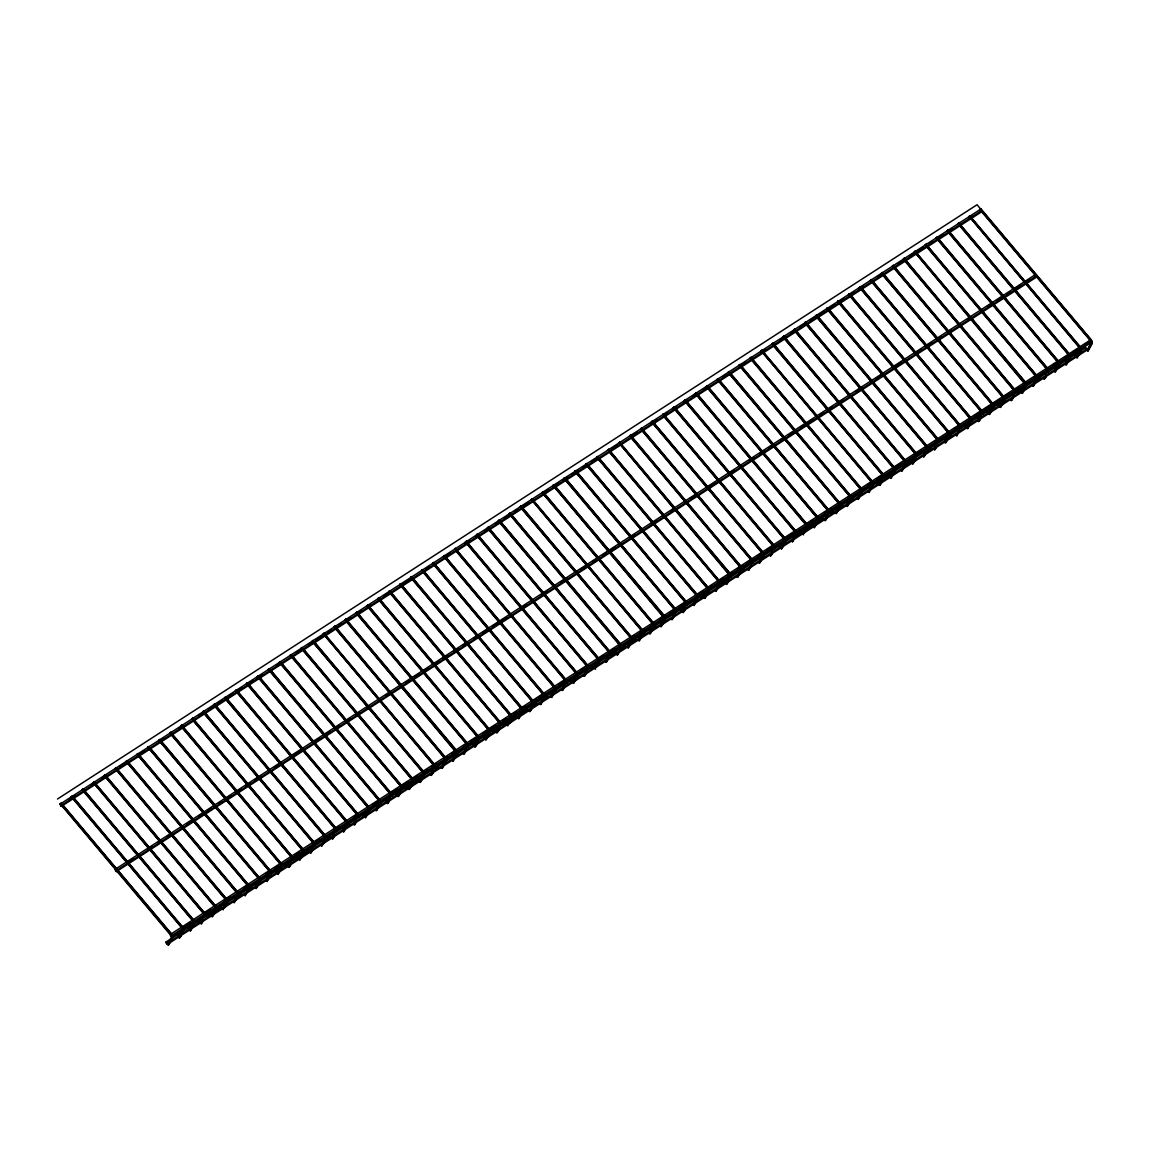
<?xml version="1.0" encoding="UTF-8"?>
<svg xmlns="http://www.w3.org/2000/svg" width="1150" height="1150" viewBox="0 0 1150 1150"><rect width="100%" height="100%" fill="white"/><g stroke="black" fill="none" stroke-linecap="round" stroke-linejoin="round"><path stroke-width="1.5" d="M170.171 939.694L171.781 936.732L1091.321 342.441L1087.052 350.232L1088.173 350.894L1085.528 347.774L1087.296 349.859L167.742 944.136L166.506 943.747L165.988 942.051L1085.528 347.774M167.67 944.984C169.222 944.969 167.986 943.302 171.738 937.523L171.781 935.956M168.691 944.322L170.329 941.333M168.619 945.171L171.091 940.657M181.111 932.621L182.721 928.884M179.644 937.25C176.755 938.199 182.016 938.156 181.269 934.26M179.572 938.098L181.211 935.079M189.635 929.991C190.728 933.469 189.132 924.758 193.674 922.573L193.674 921.811M192.007 926.354L193.631 923.364M190.598 930.178L194.652 921.624M190.512 931.026L192.165 928.007M200.589 922.904C201.667 926.397 200.086 917.686 204.628 915.501M201.537 923.105L203.162 920.115M201.466 923.953L203.104 920.934M213.153 912.87L215.568 908.428M213.9 912.209L215.568 907.666M212.491 916.018C209.717 918.749 217.034 911.72 216.559 908.557M212.405 916.881L214.058 913.862M224.092 905.798L226.521 901.356M224.854 905.136L226.478 902.146L225.989 899.659L116.538 769.839M223.359 909.808C220.699 908.974 226.622 908.644 227.47 902.261L227.499 900.407M235.851 897.244L237.461 894.283M233.349 902.534C234.902 902.52 233.68 900.852 237.432 895.074L237.417 893.996M234.384 901.873L236.009 898.883M234.298 902.721L236.771 898.208M246.79 890.172L248.4 886.434M245.252 895.649L245.324 894.801L244.145 895.002L245.252 895.649L247.71 891.135M257.744 883.099L259.354 880.138M255.243 888.389C256.795 888.375 255.573 886.708 259.325 880.914L259.354 879.362M256.277 887.728L260.346 879.175M256.206 888.576L257.844 885.557M266.268 880.454C267.346 883.947 265.765 875.236 270.308 873.051M266.196 881.317L269.445 875.337M267.217 880.656L268.856 877.666M267.145 881.504L268.784 878.485M278.832 870.421L281.247 865.217M279.579 869.759L281.218 866.769M278.171 873.569C275.396 876.3 282.713 869.271 282.239 866.108L281.506 863.736L170.789 732.306L169.812 733.226L170.818 732.435M278.099 874.431L280.557 869.903M289.771 863.348L292.201 858.144M289.11 866.496C286.221 867.459 291.482 867.416 290.749 863.506M289.038 867.359L291.511 862.831M301.53 854.795L303.14 851.834M301.473 855.6L303.14 851.072M302.507 854.939L304.132 850.885M299.992 860.272C297.332 859.452 303.255 859.122 304.089 852.739L304.089 851.359M310.054 852.164C311.132 855.643 309.551 846.932 314.094 844.761M310.802 851.518L314.094 843.985M311.003 852.351L312.642 849.361M310.931 853.199L313.404 848.686M323.423 840.65L325.048 837.689M323.366 841.455L325.033 836.913M321.957 845.279C319.183 848.01 326.499 840.981 326.025 837.804M321.885 846.127L325.162 840.104M331.947 838.019C333.026 841.498 331.444 832.787 335.987 830.602L335.987 829.84M332.896 838.206L334.535 835.216M332.824 839.054L334.478 836.036M342.901 830.932C343.979 834.426 342.384 825.714 346.941 823.529M343.85 831.119L347.918 823.659M343.778 831.982L346.236 827.454M353.841 823.86C354.933 827.353 353.338 818.628 357.88 816.457M353.769 824.708L355.393 821.732M354.789 824.047L356.428 821.057M354.717 824.909L356.371 821.891M364.794 816.788C365.873 820.281 364.277 811.555 368.834 809.384L368.819 808.622M367.166 813.165L368.791 810.175M365.671 817.822L368.129 813.309M377.358 806.754L379.773 802.312L379.256 800.616L269.804 670.781M375.662 810.563C377.214 810.549 375.978 808.881 379.73 803.102L379.73 802.024M376.697 809.902L378.321 806.912M376.611 810.75L379.083 806.236M389.103 798.201L390.713 794.463M389.059 799.006L390.684 796.016M387.636 802.829C384.747 803.778 390.008 803.735 389.261 799.839M387.564 803.678L390.022 799.164M400.056 791.114L401.666 788.152M397.555 796.418C399.107 796.404 397.871 794.736 401.623 788.943L401.666 787.391M398.59 795.757L402.644 787.204M398.504 796.605L400.157 793.586M410.191 785.522L412.62 781.08M409.529 788.684C406.755 791.401 414.072 784.372 413.598 781.209M409.457 789.533L411.096 786.514M419.52 781.411C420.613 784.904 419.017 776.193 423.559 774.008M421.892 777.788L423.559 773.246M420.483 781.598L424.551 774.137M420.397 782.46L422.05 779.441M432.084 771.377L434.513 766.935M431.423 774.525C428.533 775.488 433.794 775.445 433.047 771.535M431.351 775.387L433.809 770.859M443.842 762.824L445.452 759.863M441.341 768.114C442.894 768.099 441.672 766.432 445.424 760.653L445.409 759.575M442.376 767.452L444.001 764.462M442.304 768.301L444.762 763.787M452.367 760.193C453.445 763.672 451.864 754.961 456.406 752.79L346.423 621.259M454.739 756.556L456.363 753.566M453.244 761.228L455.716 756.714M465.736 748.679L467.346 745.703M463.234 753.969C464.787 753.954 463.565 752.287 467.317 746.494L467.346 744.941M464.269 753.307L465.894 750.318M464.198 754.156L466.656 749.642M476.689 741.592L478.299 737.869M475.209 746.235C472.319 747.184 477.581 747.141 476.848 743.245M475.137 747.083L476.776 744.064M485.214 738.961C486.292 742.454 484.696 733.743 489.239 731.558L489.239 730.796M487.571 735.339L489.21 732.349M486.162 739.148L490.231 731.688L489.497 729.316L379.96 599.38M486.091 740.011L487.729 736.992M496.958 730.408L500.192 724.486M497.102 732.076C494.213 733.039 499.474 732.996 498.741 729.086M497.03 732.938L501.127 724.011M509.522 720.374L511.132 717.413M509.464 721.179L511.132 716.651M510.499 720.518L512.124 717.528M507.984 725.851C505.324 725.032 511.247 724.701 512.081 718.319L512.124 716.464M518.046 717.744C519.124 721.223 517.543 712.511 522.086 710.341M520.418 714.107L522.043 711.117L521.568 708.644L412.103 578.809M518.923 718.779L523.034 711.246L523.063 709.392M531.415 706.229L533.039 703.268M531.357 707.034L533.025 702.492M529.949 710.858C527.059 711.807 532.321 711.764 531.573 707.868M529.877 711.706L532.335 707.192M542.369 699.143L543.979 695.419M539.867 704.447C541.679 702.851 539.709 706.201 543.131 698.467M540.816 704.634L542.469 701.615M550.893 696.512C551.971 700.005 550.376 691.294 554.933 689.109M553.265 692.889L554.918 688.347M551.842 696.699L555.91 689.238M551.77 697.561L554.228 693.033M562.637 687.959L565.872 682.036M561.761 690.288C563.629 688.261 560.97 693.163 563.385 687.312M562.781 689.626L564.42 686.636M562.709 690.489L564.363 687.47M574.396 679.406L576.811 674.202M575.158 678.744L576.783 675.754M573.735 682.554C570.961 685.285 578.277 678.256 577.803 675.093L577.084 672.707L466.354 541.276L465.376 542.211L466.382 541.42M573.663 683.402L576.121 678.888M585.35 672.333L587.765 667.891M583.654 676.143C585.206 676.128 583.97 674.461 587.722 668.682L587.722 667.604M584.602 676.329L587.075 671.816M597.094 663.78L598.704 660.043M597.051 664.585L598.676 661.595M598.072 663.924L599.696 659.856M595.556 669.257C593.846 668.035 595.369 669.918 598.848 663.234M605.619 661.149C606.711 664.628 605.116 655.917 609.658 653.732M605.547 661.997L609.658 652.97M606.582 661.336L608.206 658.346M606.496 662.184L608.968 657.656M618.988 649.621L620.598 645.898M617.521 654.264C614.747 656.981 622.064 649.951 621.589 646.789L621.589 645.711M617.449 655.112L619.088 652.093M627.512 646.99C628.604 650.483 627.009 641.758 631.551 639.587M629.884 643.367L631.551 638.825M628.475 647.177L630.099 644.201M628.389 648.039L630.042 645.021M638.466 639.918C639.544 643.411 637.962 634.685 642.505 632.514L642.491 631.753M639.414 640.104L643.482 632.644M639.342 640.952L641.801 636.439M649.405 632.845C650.497 636.324 648.902 627.613 653.444 625.442M649.333 633.693L653.444 624.666M650.368 633.032L651.992 630.042M650.296 633.88L652.754 629.366M660.359 625.773C661.437 629.251 659.856 620.54 664.398 618.369L554.415 486.838M662.731 622.136L664.355 619.146M661.236 626.808L664.527 620.784M672.923 615.739L675.337 610.521M671.226 619.548C672.779 619.534 671.557 617.866 675.309 612.073L675.294 611.009M672.261 618.887L673.886 615.897M672.189 619.735L674.648 615.221M684.681 607.171L686.291 603.448M684.624 607.991L686.248 603.923M683.201 611.814C680.311 612.763 685.572 612.72 684.839 608.824M683.129 612.663L684.768 609.644M693.206 604.541C694.284 608.034 692.688 599.322 697.231 597.137L697.231 596.376M695.563 600.918L697.202 597.928M694.154 604.727L698.223 597.267L697.489 594.895L587.952 464.959M694.082 605.59L695.721 602.571M704.145 597.468C705.223 600.961 703.642 592.236 708.184 590.065M705.094 597.655L709.176 590.194M705.022 598.518L707.494 593.989M716.709 587.434L719.138 582.992M717.456 586.759L719.124 582.231M716.048 590.582C713.273 593.314 720.59 586.284 720.116 583.107M715.976 591.431L717.614 588.426M726.038 583.323C727.116 586.802 725.535 578.091 730.077 575.92L620.094 444.389M728.41 579.686L730.034 576.696M726.915 584.358L729.387 579.844M739.407 571.809L741.031 568.848M736.92 577.099C738.458 577.084 737.236 575.417 740.988 569.624L740.974 568.56M737.941 576.438L739.565 573.447M737.869 577.286L740.327 572.772M750.361 564.722L751.971 560.999M748.808 570.213L748.88 569.365L747.701 569.552L748.808 570.213L751.281 565.685M761.3 557.649L762.924 554.688M758.813 562.954C760.366 562.939 759.129 561.272 762.881 555.479L762.91 553.926M759.834 562.278L763.902 554.817M759.762 563.141L761.401 560.122M771.449 552.058L773.864 546.854M770.788 555.206C767.884 556.169 773.159 556.126 772.412 552.216M770.701 556.068L772.354 553.049M782.388 544.985L784.803 539.781M783.15 544.324L784.76 540.256M781.727 548.133C778.952 550.864 786.269 543.835 785.795 540.673L785.076 538.286L675.524 408.365M781.655 548.981L783.294 545.977M793.342 537.913L795.757 533.471M792.681 541.061C789.906 543.792 797.223 536.762 796.749 533.586L796.734 532.522M792.594 541.909L796.706 532.996M805.086 529.359L806.711 526.398M805.043 530.164L806.667 526.111M806.064 529.503L807.688 526.513M803.548 534.836C801.837 533.614 803.361 535.497 806.84 528.813M813.611 526.729C814.703 530.207 813.107 521.496 817.65 519.311M814.488 527.764L816.96 523.236M826.979 515.2L828.604 512.239M824.492 520.504C826.045 520.49 824.809 518.822 828.561 513.029L828.589 511.477M825.513 519.843L829.581 511.29M825.441 520.691L827.08 517.673M835.504 512.569C836.596 516.062 835.001 507.337 839.543 505.166M835.432 513.432L838.695 507.452M836.467 512.756L838.091 509.781M836.395 513.619L838.034 510.6M846.458 505.497C847.536 508.99 845.954 500.264 850.497 498.094M848.829 501.874L850.482 497.332M847.406 505.684L851.489 498.223M847.334 506.532L849.792 502.018M857.411 498.424C858.489 501.903 856.894 493.192 861.436 491.021M857.325 499.272L858.964 496.283M858.36 498.611L859.984 495.621M858.288 499.459L859.927 496.455M869.961 488.391L872.39 483.173M870.723 487.715L872.347 484.725M871.743 487.054L873.367 483M869.227 492.387L869.299 491.539L868.121 491.74L869.227 492.387L871.7 487.873M880.914 481.318L883.329 476.862L882.812 475.18L773.361 345.345M879.218 485.128C880.771 485.113 879.549 483.446 883.301 477.652L883.286 476.589M880.181 485.314L882.639 480.801M892.673 472.751L894.283 469.789M892.616 473.57L894.283 469.027M891.193 477.394C888.432 480.111 895.735 473.096 895.275 469.919L895.261 468.841M891.121 478.242L894.413 472.219M903.613 465.678L905.223 462.717M901.111 470.982C902.664 470.968 901.442 469.301 905.194 463.507L905.223 461.955M902.146 470.307L906.214 462.846M902.074 471.169L903.713 468.151M912.137 463.048C913.215 466.541 911.634 457.815 916.176 455.644M913.086 463.234L917.154 454.696M913.014 464.097L915.486 459.569M923.091 455.975C924.169 459.454 922.573 450.743 927.13 448.572M925.448 452.338L927.116 447.796M924.039 456.162L928.107 448.687M923.967 457.01L925.606 454.006M934.03 448.902C935.108 452.381 933.527 443.67 938.069 441.499L938.069 440.723M934.979 449.089L936.617 446.099M934.907 449.938L937.379 445.424M944.984 441.83C946.062 445.309 944.466 436.598 949.023 434.427M944.912 442.678L948.966 434.139M945.932 442.017L947.557 439.027M945.861 442.865L948.319 438.351M958.352 430.301L959.962 427.34L959.445 425.658L849.994 295.823M958.295 431.121L959.919 428.131M956.8 435.793L956.872 434.944L955.693 435.131L956.8 435.793L959.273 431.264M969.292 423.229L970.902 419.506M966.805 428.533C968.357 428.519 967.121 426.851 970.873 421.058L970.859 419.98M967.826 427.857L969.45 424.882M967.754 428.72L970.212 424.192M980.246 416.156L981.856 412.433M980.188 416.976L981.812 412.908M978.779 420.785C975.876 421.748 981.151 421.705 980.404 417.795M978.693 421.647L980.346 418.629M988.77 413.526C989.848 417.019 988.267 408.293 992.809 406.122L992.795 405.361M991.142 409.889L992.766 406.913M989.719 413.713L993.787 406.252L993.068 403.866L883.516 273.944M989.647 414.561L991.286 411.556M1001.334 403.492L1003.749 399.05M1000.673 406.64C997.898 409.371 1005.215 402.342 1004.741 399.165M1000.586 407.488L1004.697 399.956L1004.726 398.101M1013.078 394.939L1014.702 391.978M1013.035 395.744L1014.688 391.201M1011.54 400.416C1009.614 396.664 1010.951 404.8 1013.179 397.397M1021.602 392.308C1022.695 395.787 1021.099 387.076 1025.642 384.891L915.673 253.374M1023.974 388.671L1025.613 385.681M1022.479 393.343L1024.952 388.815M1034.971 380.779L1036.596 377.818M1032.484 386.084C1034.037 386.069 1032.801 384.402 1036.553 378.609L1036.581 377.056M1033.505 385.423L1035.144 382.433M1033.433 386.271L1035.891 381.743M1045.925 373.707L1047.535 369.984M1044.459 378.336C1041.555 379.299 1046.831 379.256 1046.083 375.346M1044.387 379.198L1046.026 376.179M1054.449 371.076C1055.527 374.569 1053.946 365.844 1058.489 363.673L1058.489 362.911M1056.821 367.454L1058.446 364.464M1055.398 371.263L1059.481 363.803M1055.326 372.111L1056.965 369.107M1065.403 364.004C1066.481 367.482 1064.886 358.771 1069.428 356.601L1069.428 355.824M1066.352 364.191L1067.976 361.201M1066.28 365.039L1067.919 362.034M1077.953 353.97L1080.382 348.752M1078.714 353.294L1080.339 349.241M1077.291 357.118C1074.531 359.849 1081.834 352.82 1081.374 349.643L1080.641 347.271L969.924 215.841L969.191 216.315L1079.606 347.933M1077.219 357.966L1081.316 349.054M1087.21 350.707L1091.293 343.232L1090.085 340.213L170.028 934.648L171.781 936.732M1088.245 350.046L1092.313 342.571L1091.58 340.199L980.864 208.768L979.886 209.702L980.893 208.897M1088.173 350.894L1092.27 343.361L1091.336 340.314L977.04 204.743L57.5 799.02M60.318 803.85L61.324 803.045L60.346 803.979L171.738 936.445M72.292 796.102L71.286 796.907L72.263 795.973L182.994 927.403M82.211 789.691L83.217 788.9L82.239 789.834L192.912 920.992M105.139 774.884L104.132 775.675L105.11 774.755L215.826 906.186L216.516 909.348M116.078 767.812L115.072 768.602L116.049 767.668L226.78 899.113M127.032 760.739L126.026 761.53L127.003 760.596L237.719 892.026M137.971 753.652L136.965 754.458L137.942 753.523L248.673 884.954M147.89 747.241L148.896 746.451L147.919 747.385L258.592 878.542M181.757 725.363L180.766 726.153L181.743 725.233L292.459 856.664M192.711 718.29L191.705 719.081L192.682 718.146L303.399 849.577M214.604 704.131L213.598 704.936L214.576 704.001L325.292 835.432M235.477 690.647L236.469 689.856L235.491 690.791L345.014 820.583M247.437 682.913L246.445 683.704L247.423 682.784L358.139 814.214L358.829 817.363M258.391 675.841L257.384 676.631L258.362 675.697L369.092 807.128M280.284 661.681L279.277 662.486L280.255 661.552L390.986 792.982M290.202 655.27L291.209 654.479L290.231 655.414L400.904 786.571M301.156 648.197L302.148 647.407L301.171 648.341L411.844 779.499M433.737 765.354L323.322 633.722L324.041 633.247L434.772 764.693L435.462 767.841M324.07 633.391L323.064 634.182M335.024 626.319L334.018 627.109L334.995 626.175L445.711 757.606M345.963 619.232L344.971 620.037L345.949 619.102L456.665 750.533M355.882 612.821L356.888 612.03L355.911 612.964L466.584 744.122L463.709 746.034M367.856 605.087L366.864 605.892L367.842 604.957L478.558 736.388M377.775 598.676L378.781 597.885L377.804 598.805L488.477 729.977M389.749 590.942L388.757 591.732L389.735 590.812L500.451 722.243M400.703 583.869L399.697 584.66L400.674 583.726L511.391 715.156M411.643 576.797L410.651 577.587L411.628 576.653L522.344 708.084M422.596 569.71L421.59 570.515L422.567 569.581L533.284 701.011M433.536 562.637L432.544 563.442L433.521 562.508L544.238 693.939L544.928 697.101M443.469 556.226L444.461 555.436L443.483 556.356L554.156 687.527M477.336 534.348L476.33 535.138L477.308 534.204L588.024 665.634M488.276 527.261L487.269 528.066L488.247 527.131L598.977 658.562M509.148 513.777L510.14 512.986L509.162 513.921L620.569 646.372M640.579 629.567L531.314 499.301L532.033 498.827L642.764 630.272L643.454 633.42M532.062 498.971L531.056 499.761M543.016 491.898L542.009 492.689L542.987 491.754L653.703 623.185M553.955 484.811L552.963 485.616L553.941 484.682L664.657 616.113M575.848 470.666L574.856 471.471L575.834 470.537L686.55 601.967M585.767 464.255L586.773 463.464L585.796 464.384L696.469 595.556M596.721 457.183L597.727 456.392L596.749 457.312L706.258 587.118M608.695 449.449L607.689 450.239L608.666 449.305L719.383 580.736L720.072 583.898M729.316 574.324L618.887 442.707L619.62 442.232L730.336 573.663M619.634 442.376L618.643 443.167M630.588 435.289L629.582 436.094L630.559 435.16L741.276 566.591M641.527 428.217L640.536 429.022L641.513 428.088L752.229 559.518M651.461 421.806L652.452 421.015L651.475 421.935L762.148 553.107L757.663 556.054M673.354 407.661L674.346 406.856L673.368 407.79L784.041 538.962M685.328 399.927L684.322 400.717L685.299 399.783L796.016 531.214M696.268 392.84L695.261 393.645L696.239 392.711L806.969 524.141M707.221 385.768L706.215 386.573L707.192 385.638L817.909 517.069M717.14 379.356L718.132 378.566L717.154 379.5L827.827 510.658M739.033 365.211L740.039 364.406L739.062 365.341L849.721 496.512M751.008 357.478L750.001 358.268L750.979 357.334L861.695 488.764L862.385 491.927M871.614 482.353L761.199 350.736L761.932 350.261L872.649 481.692M761.947 350.391L760.955 351.196M783.84 336.246L782.848 337.051L783.826 336.116L894.542 467.547M793.759 329.834L794.765 329.044L793.788 329.964L904.461 461.136M804.712 322.762L805.719 321.971L804.741 322.891L915.4 454.063M827.626 307.941L826.634 308.746L827.612 307.812L938.328 439.243L939.018 442.405M838.58 300.869L837.574 301.674L838.551 300.739L949.268 432.17M849.519 293.796L848.527 294.601L849.505 293.667L960.221 425.098M859.452 287.385L860.444 286.594L859.467 287.514L970.14 418.686M870.392 280.312L871.398 279.522L870.421 280.442L981.094 411.614M893.32 265.506L892.314 266.297L893.291 265.363L1004.008 396.793M904.259 258.419L903.253 259.224L904.231 258.29L1014.961 389.721M1024.88 383.309L914.451 251.692L915.184 251.217L1025.901 382.648M915.213 251.347L914.207 252.152M937.106 237.202L936.1 237.993L937.077 237.072L1047.794 368.503M947.025 230.791L948.031 229.986L947.054 230.92L1057.712 362.092M969.939 215.97L968.947 216.775M159.174 740.169L159.85 739.378L158.873 740.312L269.79 871.355M203.32 711.217L202.659 712.008L203.636 711.074L258.707 776.911M224.854 697.719L225.544 697.058L224.552 697.863L335.469 828.92M268.999 668.768L268.338 669.559L269.316 668.624L379.787 800.17M312.441 641.125L313.102 640.334L312.124 641.254L423.042 772.311L427.527 769.422M498.884 520.202L498.223 520.993L499.201 520.059L608.523 650.224M520.433 506.704L521.094 505.914L520.116 506.834L631.034 637.891L634.053 635.95M564.564 477.753L563.902 478.544L564.88 477.609L675.352 609.155M728.424 372.284L729.086 371.493L728.108 372.413L839.026 503.47M772.556 343.332L771.894 344.123L772.872 343.189L827.957 409.026M815.997 315.675L816.658 314.884L815.681 315.819L926.598 446.876M881.676 273.24L882.337 272.435L881.36 273.369L992.277 404.426M60.044 804.195L979.584 209.904L980.821 210.292L981.338 211.988L61.281 806.423L60.044 804.195L61.281 804.583M68.813 799.71L74.836 795.814M91.425 785.091L94.444 783.15M101.976 778.277L104.995 776.322M120.06 766.576L124.588 763.658M139.667 753.911L144.181 750.993M159.261 741.247L163.774 738.329M178.854 728.582L183.382 725.664M198.447 715.918L202.975 713M208.998 709.104L213.526 706.186M218.054 703.254L222.568 700.336M228.606 696.44L233.119 693.522M237.647 690.589L242.176 687.671M248.199 683.776L252.727 680.843M257.241 677.925L261.769 675.007M276.834 665.261L281.362 662.342M296.441 652.596L300.955 649.678M308.502 644.805L311.506 642.85M316.034 639.932L322.058 636.036M328.095 632.141L331.114 630.186M338.646 625.312L341.665 623.372M347.688 619.476L350.707 617.521M358.239 612.648L361.258 610.707M367.281 606.812L370.3 604.857M383.87 596.088L389.893 592.192M403.463 583.424L409.501 579.528M426.075 568.819L429.094 566.864M445.668 556.154L450.196 553.222M465.276 543.49L469.789 540.558M475.827 536.662L478.831 534.721M484.869 530.811L489.397 527.893M495.42 523.997L498.439 522.057M504.462 518.147L508.99 515.229M515.013 511.333L518.032 509.378M524.055 505.482L528.583 502.564M543.663 492.818L548.176 489.9M552.704 486.982L558.727 483.086M563.256 480.154L567.784 477.236M572.298 474.317L578.335 470.422M582.849 467.489L587.377 464.571M591.891 461.653L597.928 457.757M611.498 448.989L617.521 445.079M631.091 436.324L637.114 432.414M650.684 423.646L656.722 419.75M664.254 414.891L667.273 412.936M673.296 409.041L676.315 407.086M683.848 402.213L686.866 400.272M692.889 396.376L695.908 394.421M703.455 389.548L706.459 387.607M723.048 376.884L726.067 374.943M741.132 365.197L745.66 362.279M760.725 352.533L765.253 349.614M780.333 339.868L784.846 336.95M790.884 333.054L795.398 330.122M799.926 327.204L804.454 324.286M810.477 320.39L815.005 317.457M819.519 314.539L824.047 311.621M830.07 307.726L834.598 304.793M839.112 301.875L843.64 298.957M849.678 295.047L854.191 292.129M858.719 289.211L863.233 286.293M878.312 276.546L882.841 273.614M897.906 263.882L903.943 259.986M909.966 256.091L912.985 254.136M917.513 251.217L923.536 247.322M929.559 243.426L932.578 241.471M940.125 236.598L943.129 234.658M949.167 230.762L952.171 228.807M968.76 218.083L971.779 216.143M60.562 805.877L980.102 211.6L981.338 211.988M115.029 869.414L1034.583 275.137L1035.819 275.526L1036.337 277.222L116.279 871.657L115.029 869.414L116.265 869.803M128.326 862.011L132.854 859.093M147.919 849.347L152.447 846.429M158.47 842.533L161.489 840.578M167.526 836.682L172.04 833.764M187.119 824.018L191.647 821.1M199.18 816.227L202.199 814.272M206.713 811.354L211.241 808.436M218.773 803.562L221.792 801.607M226.306 798.689L230.834 795.771M238.366 790.898L241.385 788.943M245.913 786.025L250.427 783.092M254.955 780.174L260.978 776.279M274.548 767.51L280.586 763.614M294.141 754.846L300.179 750.95M313.749 742.181L319.772 738.286M327.304 733.413L330.323 731.472M336.361 727.562L339.365 725.621M346.912 720.748L349.916 718.793M355.954 714.898L358.973 712.957M366.505 708.084L369.524 706.129M386.098 695.419L389.117 693.464M405.706 682.755L408.71 680.8M414.747 676.904L419.261 673.986M423.789 671.068L428.303 668.136M434.341 664.24L438.869 661.322M443.382 658.404L447.911 655.471M453.934 651.576L458.462 648.658M462.976 645.739L467.504 642.807M473.527 638.911L478.055 635.993M482.583 633.075L487.097 630.143M493.134 626.247L497.648 623.329M502.176 620.396L506.704 617.478M521.769 607.732L526.298 604.814M541.363 595.067L547.4 591.172M560.97 582.403L566.993 578.508M580.563 569.739L586.586 565.843M592.624 561.947L595.643 560.007M603.175 555.134L606.194 553.179M612.217 549.283L615.236 547.342M631.81 536.619L634.829 534.664M651.418 523.954L655.931 521.036M671.011 511.29L675.539 508.372M690.604 498.626L695.132 495.707M710.197 485.961L714.725 483.043M729.804 473.297L734.318 470.364M749.398 460.632L753.926 457.7M759.949 453.804L764.477 450.886M768.991 447.968L773.519 445.036M781.051 440.177L784.07 438.222M788.584 435.304L793.112 432.371M800.644 427.498L803.663 425.558M808.191 422.639L812.705 419.707M820.252 414.834L823.256 412.893M827.784 409.975L832.312 407.043M839.845 402.169L842.864 400.229M856.419 391.46L862.457 387.564M876.027 378.796L882.05 374.9M895.62 366.131L901.643 362.236M915.213 353.467L921.251 349.571M928.783 344.698L931.802 342.743M937.825 338.848L940.844 336.907M948.376 332.034L951.395 330.079M967.984 319.369L970.988 317.414M987.577 306.705L990.596 304.75M996.619 300.854L1001.147 297.936M1007.17 294.041L1010.189 292.086M1016.212 288.19L1020.74 285.272M1025.254 282.339L1029.782 279.421M115.561 871.111L1035.101 276.834L1036.337 277.222M184.834 926.268L190.857 922.372M204.427 913.603L210.45 909.708M224.02 900.939L230.057 897.043M243.613 888.274L249.651 884.379M266.225 873.655L269.244 871.714M275.281 867.819L278.286 865.864M294.874 855.154L299.388 852.222M314.467 842.49L318.996 839.557M334.061 829.811L338.589 826.893M353.668 817.147L358.182 814.229M373.261 804.482L377.789 801.564M392.854 791.818L397.382 788.9M403.406 785.004L407.934 782.086M412.448 779.154L416.976 776.236M432.055 766.489L436.569 763.571M444.116 758.698L447.12 756.758M451.648 753.825L456.176 750.907M471.241 741.161L475.769 738.242M483.302 733.369L486.321 731.414M490.834 728.496L495.363 725.578M502.895 720.705L505.914 718.75M513.446 713.891L516.465 711.936M522.503 708.041L525.507 706.086M533.054 701.212L536.058 699.272M539.077 697.317L545.114 693.421M558.67 684.652L564.707 680.757M581.282 670.048L584.301 668.092M600.889 657.383L603.894 655.428M611.441 650.555L614.445 648.614M640.076 632.054L644.604 629.122M650.627 625.226L653.646 623.286M659.669 619.39L664.197 616.457M670.234 612.562L673.239 610.621M679.276 606.726L683.79 603.793M698.869 594.047L703.398 591.129M707.911 588.211L712.439 585.293M722.991 578.464L718.462 581.383L609.974 452.841M727.504 575.546L732.033 572.614M738.07 568.718L742.584 565.8M747.112 562.882L753.135 558.986M766.705 550.217L772.728 546.322M786.298 537.553L792.336 533.658M811.929 520.993L805.891 524.889L696.397 394.881M825.499 512.224L831.522 508.314M848.111 497.605L851.115 495.65M858.662 490.791L861.681 488.836M867.704 484.941L870.723 482.986M876.746 479.09L881.274 476.172M896.339 466.426L900.867 463.507M915.946 453.761L920.46 450.843M935.539 441.097L940.068 438.179M955.133 428.433L959.661 425.514M974.726 415.768L979.254 412.85M985.291 408.954L989.805 406.022M994.333 403.104L998.847 400.186M1004.884 396.29L1009.398 393.357M1018.454 387.521L1013.926 390.439L904.389 260.461M1033.519 377.775L1038.047 374.857M1053.127 365.111L1057.641 362.192M1065.173 357.319L1068.192 355.364M1072.72 352.446L1077.234 349.528M1084.781 344.655L1087.785 342.7M170.545 936.344L1090.099 342.067L1091.321 342.441M177.776 935.626L182.304 932.693M188.327 928.798L191.346 926.857M197.369 922.961L201.897 920.029M207.92 916.133L210.939 914.193M216.976 910.297L221.49 907.364M236.569 897.618L241.083 894.7M248.63 889.827L251.634 887.886M256.162 884.954L260.691 882.036M268.223 877.163L271.242 875.222M275.756 872.289L280.284 869.371M284.812 866.453L290.835 862.557M295.363 859.625L299.877 856.707M304.405 853.789L310.428 849.893M323.998 841.124L330.036 837.229M343.591 828.46L349.629 824.564M363.199 815.796L369.222 811.9M376.754 807.027L379.773 805.072M385.811 801.176L388.815 799.221M396.362 794.363L399.366 792.408M405.404 788.512L408.423 786.557M415.955 781.698L418.974 779.743M435.548 769.034L438.567 767.079M453.646 757.333L458.16 754.414M473.239 744.668L477.753 741.75M483.791 737.854L488.304 734.922M492.832 732.004L497.361 729.086M503.384 725.19L507.912 722.258M512.426 719.339L516.954 716.421M522.977 712.526L527.505 709.593M532.033 706.675L536.547 703.757M542.584 699.861L547.098 696.929M551.626 694.011L556.14 691.092M571.219 681.346L575.747 678.428M590.812 668.682L596.85 664.786M610.42 656.018L616.443 652.122M622.481 648.226L625.485 646.271M630.013 643.353L636.036 639.457M642.074 635.562L645.092 633.607M652.625 628.734L655.644 626.793M661.667 622.898L664.686 620.942M681.26 610.233L684.279 608.278M700.867 597.569L703.872 595.614M720.461 584.89L724.974 581.972M740.054 572.226L744.582 569.308M759.647 559.561L764.175 556.643M779.254 546.897L783.768 543.979M798.848 534.232L803.361 531.314M809.399 527.419L812.417 525.464M818.441 521.568L822.969 518.65M830.501 513.777L833.52 511.836M838.034 508.904L842.562 505.986M850.094 501.113L853.113 499.158M857.641 496.239L862.155 493.321M869.702 488.448L872.706 486.493M877.234 483.575L881.762 480.657M886.276 477.724L892.314 473.829M905.869 465.06L911.907 461.164M925.477 452.396L931.5 448.5M945.07 439.731L951.093 435.836M964.663 427.067L970.701 423.171M978.233 418.298L981.252 416.357M987.275 412.462L990.294 410.507M997.826 405.634L1000.845 403.693M1017.419 392.969L1020.438 391.029M1037.027 380.305L1040.031 378.364M1056.62 367.641L1059.639 365.7M1065.662 361.804L1070.19 358.872M1074.704 355.954L1079.232 353.036M166.506 943.747L1086.06 349.471M165.988 942.051L167.224 942.439M980.202 209.559L1091.422 341.493M979.857 209.559L1090.559 340.86M969.608 215.984L1080.396 347.386M969.249 216.631L1079.864 347.832M960.149 224.423L1069.687 354.344M960.969 225.788L1068.293 353.093M959.459 225.069L1068.911 354.904M960.279 226.449L1068.666 355.005M949.196 231.495L1058.747 361.416M948.865 231.495L1057.339 360.166M947.356 230.791L1057.971 361.977M939.076 239.947L992.163 302.91M994.462 305.641L1047.549 368.604M936.416 237.863L1047.017 369.049M936.071 237.863L1046.773 369.164M927.303 245.64L1036.854 375.576M926.972 245.654L1036.596 375.676M926.613 246.301L1036.078 376.122M926.282 246.301L1035.819 376.237M914.868 251.361L970.269 317.055M972.569 319.786L1025.656 382.763M903.929 258.434L1014.702 389.836M904.719 260.446L1014.171 390.281M892.975 265.506L1002.613 395.543M893.78 267.519L1003.231 397.354M892.285 266.168L946.479 330.438M948.793 333.184L1002.987 397.454M884.336 275.31L991.659 402.615M883.646 275.971L992.033 404.541M872.577 281.017L982.114 410.952M873.396 282.397L981.87 411.053M871.887 281.678L981.338 411.499M861.623 288.089L971.175 418.025M860.143 286.724L970.916 418.126M859.783 287.385L970.384 418.571M850.339 295.176L959.977 425.198M849.649 295.823L959.201 425.759M838.249 300.883L949.023 432.285M839.04 302.896L948.491 432.731M838.709 302.91L948.247 432.831M827.296 307.956L938.084 439.357M828.086 309.968L937.552 439.803M826.606 308.617L936.143 438.538M817.837 316.394L927.374 446.315L928.079 449.478M818.656 317.759L925.98 445.064M817.966 318.421L926.354 446.991M806.898 323.466L916.435 453.402M807.717 324.846L916.191 453.503M806.193 324.127L915.659 453.948M795.944 330.539L905.481 460.474L906.171 463.637M794.463 329.173L904.087 459.209M794.104 329.834L904.705 461.021M784.659 337.626L838.896 401.954M841.211 404.685L894.298 467.647M784.3 338.272L893.766 468.093M783.969 338.272L893.507 468.208M774.051 344.684L883.588 474.619M830.257 411.772L883.344 474.734M773.03 345.359L882.568 475.281M761.616 350.405L872.404 481.807M761.257 351.052L871.872 482.253M750.663 357.478L860.301 487.514M751.467 359.49L860.919 489.325M751.137 359.504L860.674 489.426M741.204 365.916L850.756 495.837M742.023 367.296L849.347 494.586M739.364 365.211L849.979 496.397M730.264 372.988L839.802 502.924L840.492 506.072M731.084 374.368L838.408 501.659M729.244 373.649L837.631 502.219M719.311 380.061L828.863 509.996M718.98 380.075L828.604 510.097M717.471 379.356L828.086 510.543M706.876 385.782L762.277 451.476M764.577 454.207L817.664 517.184M707.681 387.794L817.133 517.629L817.621 520.102M707.336 387.809L816.888 517.73M695.937 392.854L806.711 524.256M696.727 394.867L806.179 524.702M684.983 399.927L795.771 531.329M685.788 401.939L795.239 531.774M685.443 401.954L794.995 531.875M675.194 408.365L783.667 537.036M673.684 407.661L784.286 538.847M664.585 415.438L774.122 545.373M665.404 416.817L772.728 544.108M663.895 416.099L773.346 545.919M664.714 417.464L771.938 544.669M653.631 422.51L763.183 552.446M653.301 422.524L761.774 551.181M651.791 421.806L762.393 552.992M643.511 430.963L696.584 493.925M698.898 496.656L751.985 559.619M642.002 430.244L751.453 560.079M641.657 430.244L751.209 560.179M630.258 435.304L741.031 566.706M631.048 437.316L740.499 567.151M630.717 437.331L740.255 567.252M619.304 442.376L730.092 573.778M608.364 449.449L719.138 580.851M609.155 451.476L718.606 581.296M598.906 457.887L708.443 587.822M599.725 459.267L707.034 586.558M598.201 458.548L707.667 588.369M586.471 463.594L696.095 593.63M586.112 464.255L696.713 595.441M577.832 473.412L630.904 536.374M633.219 539.106L686.306 602.068M575.158 471.327L685.774 602.514M574.827 471.327L685.515 602.629M566.059 479.104L675.596 609.04M565.369 479.766L674.82 609.601M565.038 479.78L674.576 609.701M553.624 484.826L664.413 616.227M552.934 485.487L663.622 616.774M542.671 491.898L653.459 623.3M543.476 493.911L652.927 623.746M543.145 493.925L652.683 623.846M531.731 498.971L641.355 629.007M532.522 500.997L641.988 630.818M522.273 507.409L631.81 637.344L632.5 640.492M523.092 508.789L630.416 636.079M522.402 509.436L630.789 638.006M511.319 514.481L620.871 644.417M512.138 515.861L620.612 644.518M510.629 515.143L620.08 644.963M500.379 521.554L609.917 651.489M499.689 522.215L609.141 652.05M499.344 522.229L608.896 652.151M489.095 528.641L598.719 658.677M488.736 529.288L598.187 659.122M488.405 529.302L597.942 659.223M476.991 534.348L587.779 665.749M477.796 536.36L587.247 666.195M477.451 536.374L587.003 666.296M466.052 541.42L576.826 672.822M465.692 542.081L576.294 673.268M465.362 542.081L576.049 673.383M456.593 549.858L566.131 679.794L566.821 682.942M457.412 551.238L564.722 678.529M455.903 550.519L565.354 680.34M456.723 551.885L565.11 680.455M445.639 556.931L555.177 686.866M446.459 558.311L553.783 685.601M443.799 556.226L554.401 687.413M435.519 565.383L488.592 628.346M490.906 631.077L542.829 692.674M432.846 563.299L543.461 694.499M433.665 564.664L543.217 694.6M423.416 571.09L533.039 701.126M423.056 571.737L532.508 701.572M422.726 571.751L532.263 701.673M411.312 576.797L466.699 642.491M469.013 645.236L522.1 708.199M411.772 578.824L521.324 708.745M400.372 583.869L511.146 715.271M401.163 585.896L510.614 715.717M400.832 585.896L510.37 715.832M389.419 590.942L499.043 720.978M390.209 592.969L499.675 722.789M389.879 592.969L499.416 722.904M379.629 599.394L488.103 728.051M378.12 598.676L488.721 729.862M369.84 607.832L422.912 670.795M425.227 673.526L477.149 735.123M367.166 605.748L477.782 736.934M366.836 605.748L476.373 735.684M358.067 613.525L467.604 743.461M357.736 613.539L467.36 743.576M356.227 612.821L466.828 744.021M345.632 619.246L456.406 750.648M346.092 621.273L455.63 751.194M334.679 626.319L445.467 757.721M335.484 628.331L444.935 758.166M335.153 628.346L444.691 758.267M323.739 633.391L434.513 764.793M324.53 635.418L433.996 765.239L434.47 767.726M314.281 641.829L423.818 771.765L424.508 774.928M315.1 643.209L422.424 770.5M314.41 643.856L422.798 772.426M303.327 648.902L412.879 778.837M304.146 650.282L412.62 778.938M302.637 649.563L412.088 779.384M292.387 655.974L401.925 785.91M290.893 654.623L400.531 784.645M290.533 655.27L401.149 786.471M282.253 664.427L335.34 727.389M337.654 730.135L390.727 793.098M280.744 663.708L390.195 793.543M280.413 663.723L389.951 793.644M270.494 670.134L380.032 800.055M269.459 670.795L379.011 800.716M258.06 675.841L368.834 807.242M258.851 677.867L368.302 807.688M257.37 676.502L368.058 807.803M247.106 682.913L356.73 812.949M247.911 684.94L357.363 814.761M248.731 686.306L357.118 814.876M237.647 691.351L347.185 821.287M238.467 692.731L345.791 820.022M236.958 692.012L346.409 821.833M226.708 698.424L336.246 828.359L336.936 831.522M227.528 699.804L334.837 827.094M225.673 699.085L335.225 829.021M215.424 705.511L325.048 835.547M213.914 704.792L324.516 835.992M213.569 704.806L324.271 836.093M204.815 712.583L314.353 842.504M261.021 779.657L314.108 842.619M204.111 713.23L313.576 843.065M203.78 713.244L313.317 843.166M192.381 718.29L303.154 849.692M193.171 720.317L302.623 850.137M192.841 720.317L302.378 850.253M181.427 725.363L292.215 856.764M182.218 727.389L291.683 857.21M181.887 727.389L291.424 857.325M170.473 732.435L280.111 862.471M170.128 733.096L280.729 864.283M169.783 733.096L280.485 864.398M161.014 740.873L270.566 870.809L271.256 873.971M161.834 742.253L269.158 869.544M161.144 742.914L269.531 871.47M150.075 747.946L259.613 877.881M149.744 747.96L259.368 877.996M148.235 747.241L258.836 878.442M137.641 753.667L248.414 885.069M138.431 755.679L247.897 885.514M138.101 755.694L247.638 885.615M126.687 760.739L237.475 892.141M127.492 762.766L235.793 891.221M127.147 762.766L236.699 892.702M115.747 767.812L226.521 899.214M116.208 769.839L225.745 899.774M104.794 774.884L215.582 906.286M104.449 775.546L215.05 906.732M104.104 775.546L214.806 906.847M95.335 783.322L204.887 913.258M96.154 784.702L203.478 911.993M94.645 783.984L204.096 913.804M95.464 785.364L203.852 913.919M84.396 790.395L193.933 920.331M84.065 790.409L192.539 919.066M82.541 789.691L193.157 920.891M74.261 798.848L127.348 861.81M129.662 864.556L182.735 927.518M71.602 796.763L182.203 927.964M71.271 796.777L181.959 928.064M62.502 804.554L172.04 934.476M62.158 804.554L171.796 934.591M60.648 803.836L171.264 935.036M1090.099 342.067L1089.568 340.371M1035.101 276.834L1034.583 275.137M980.102 211.6L979.584 209.904M992.809 403.981L993.758 407.028M784.818 538.401L785.766 541.449M697.245 594.996L698.179 598.058M489.253 729.416L490.188 732.478M423.574 771.866L424.508 773.533M1070.42 355.652L1070.377 357.506M1069.385 356.313L1069.399 357.391M1059.466 362.724L1059.438 364.579M1048.527 369.797L1048.484 371.651M1037.573 376.869L1037.544 378.738M1026.619 383.942L1026.591 385.811M1015.68 391.014L1015.651 392.883M1003.749 398.274L1003.72 399.826M982.833 412.246L982.848 413.324M982.79 412.721L982.804 414.101M971.894 419.319L971.865 421.188M960.94 426.391L960.911 428.26M950.001 433.464L949.972 435.332M916.176 454.882L916.133 456.435M895.217 469.329L895.232 470.709M884.321 475.913L884.321 476.991M884.278 476.402L884.278 477.782M861.436 490.245L861.408 491.812M851.474 497.145L851.446 498.999M839.543 504.404L839.514 505.957M818.628 518.363L818.599 520.231M807.688 525.435L807.659 527.304M795.757 532.694L795.714 534.247M774.841 546.667L774.812 548.521M773.821 547.328L773.821 548.406M763.902 553.739L763.873 555.608M752.948 560.812L752.919 562.681M742.009 567.884L741.98 569.753M731.055 574.971L731.026 576.826M709.162 589.116L709.133 590.971M708.184 589.303L708.141 590.856M687.269 603.261L687.283 604.339M687.226 603.75L687.24 605.13M676.329 610.334L676.286 612.202M665.376 617.421L665.347 619.275M654.436 624.493L654.393 626.348M610.636 652.783L610.607 654.652M588.742 666.942L588.757 668.006M588.714 667.417L588.714 668.797M565.872 681.274L565.829 682.827M555.91 688.16L555.881 690.029M534.017 702.305L533.988 704.174M501.17 723.537L501.184 724.615M500.192 723.724L500.149 725.276M479.277 737.682L479.248 739.551M478.256 738.343L478.256 739.421M468.338 744.754L468.294 746.623M457.384 751.841L457.355 753.696M446.43 758.914L446.401 760.768M413.598 780.131L413.569 782M412.606 780.318L412.577 781.871M402.615 787.693L402.615 789.072M391.704 794.291L391.704 795.354M391.661 794.765L391.676 796.145M380.751 801.363L380.722 803.217M369.811 808.436L369.783 810.29M357.88 815.695L357.837 817.247M347.918 822.581L347.889 824.449M346.926 822.768L346.897 824.32M326.025 836.726L325.982 838.594M315.071 843.812L315.043 845.667M293.178 857.958L293.192 859.036M293.135 858.432L293.149 859.812M292.158 858.619L292.158 859.697M270.308 872.289L270.264 873.842M249.392 886.262L249.363 888.116M238.438 893.334L238.409 895.189M205.606 914.552L205.606 915.63M205.562 915.041L205.577 916.421M204.614 914.739L204.585 916.291M194.623 922.113L194.623 923.493M183.713 928.711L183.684 930.566M172.759 935.784L172.73 937.638M167.742 943.374L167.742 944.136M116.782 870.737L116.782 871.499M61.784 805.503L61.798 806.265M93.438 782.288L94.156 781.827L93.438 782.288M454.681 548.823L455.414 548.363L454.681 548.823M662.673 414.402L663.435 414.072L662.673 414.402M925.405 244.605L926.152 244.274L925.405 244.605M958.252 223.388L958.999 223.057L958.252 223.388"/></g></svg>
